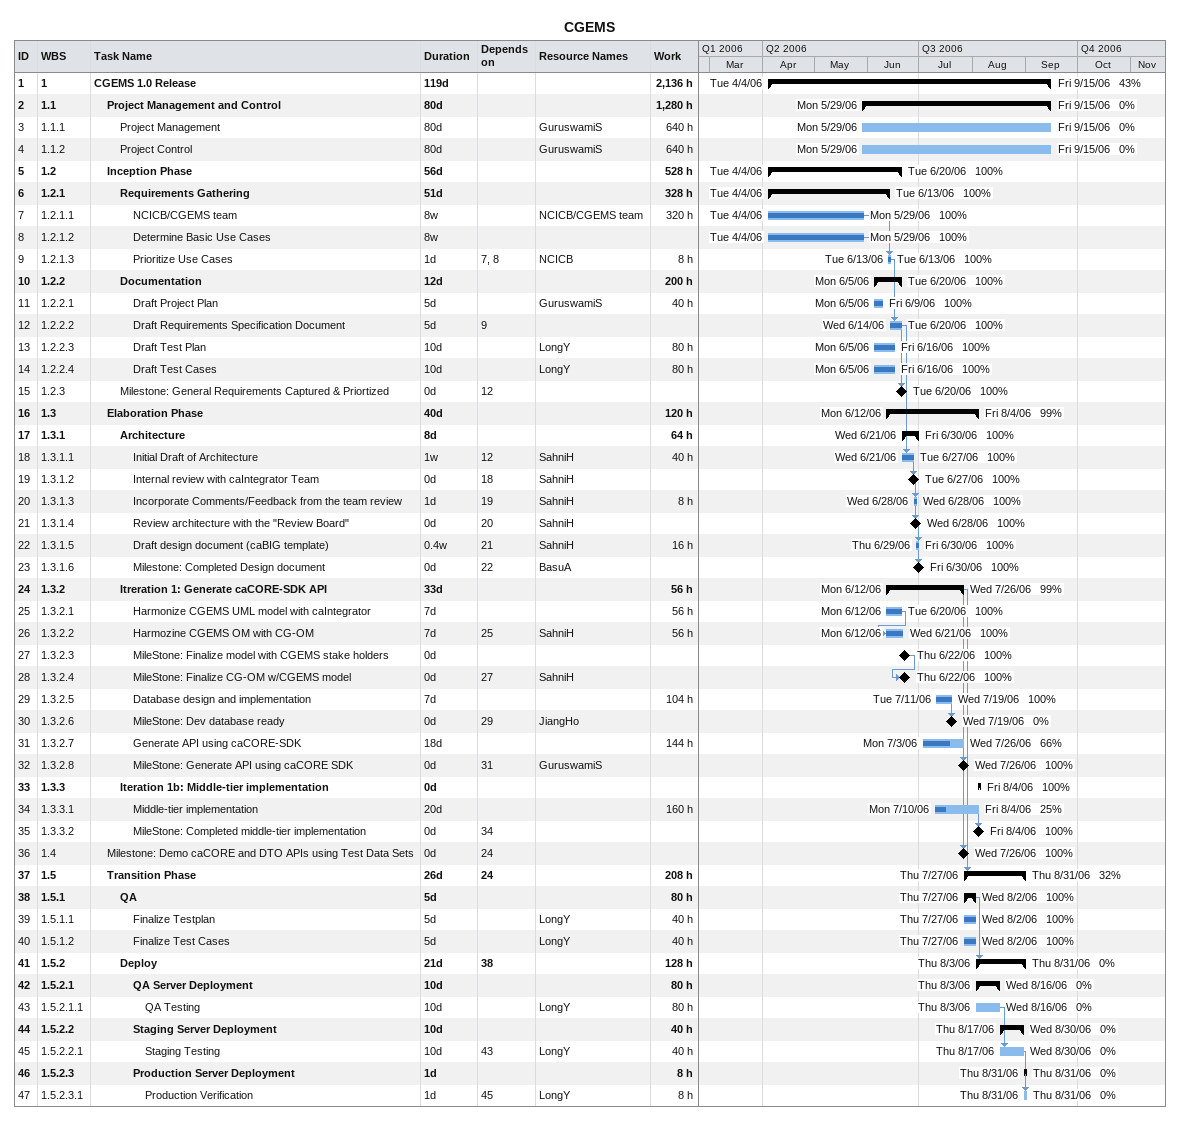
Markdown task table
CGEMS

| ID | WBS | Task | Duration | Start | Finish | Predecessors | Resources | % complete | Work (h) |
|---|---|---|---|---|---|---|---|---|---|
| 1 | 1 | **CGEMS 1.0 Release** | 119d | 2006-04-04 | 2006-09-15 |  |  | 43 | 2136 |
| 2 | 1.1 | **Project Management and Control** | 80d | 2006-05-29 | 2006-09-15 |  |  | 0 | 1280 |
| 3 | 1.1.1 | Project Management | 80d | 2006-05-29 | 2006-09-15 |  | GuruswamiS | 0 | 640 |
| 4 | 1.1.2 | Project Control | 80d | 2006-05-29 | 2006-09-15 |  | GuruswamiS | 0 | 640 |
| 5 | 1.2 | **Inception Phase** | 56d | 2006-04-04 | 2006-06-20 |  |  | 100 | 528 |
| 6 | 1.2.1 | **Requirements Gathering** | 51d | 2006-04-04 | 2006-06-13 |  |  | 100 | 328 |
| 7 | 1.2.1.1 | NCICB/CGEMS team | 8w | 2006-04-04 | 2006-05-29 |  | NCICB/CGEMS team | 100 | 320 |
| 8 | 1.2.1.2 | Determine Basic Use Cases | 8w | 2006-04-04 | 2006-05-29 |  |  | 100 |  |
| 9 | 1.2.1.3 | Prioritize Use Cases | 1d | 2006-06-13 | 2006-06-13 | 7, 8 | NCICB | 100 | 8 |
| 10 | 1.2.2 | **Documentation** | 12d | 2006-06-05 | 2006-06-20 |  |  | 100 | 200 |
| 11 | 1.2.2.1 | Draft Project Plan | 5d | 2006-06-05 | 2006-06-09 |  | GuruswamiS | 100 | 40 |
| 12 | 1.2.2.2 | Draft Requirements Specification Document | 5d | 2006-06-14 | 2006-06-20 | 9 |  | 100 |  |
| 13 | 1.2.2.3 | Draft Test Plan | 10d | 2006-06-05 | 2006-06-16 |  | LongY | 100 | 80 |
| 14 | 1.2.2.4 | Draft Test Cases | 10d | 2006-06-05 | 2006-06-16 |  | LongY | 100 | 80 |
| 15 | 1.2.3 | Milestone: General Requirements Captured & Priortized | 0d | 2006-06-20 | 2006-06-20 | 12 |  | 100 |  |
| 16 | 1.3 | **Elaboration Phase** | 40d | 2006-06-12 | 2006-08-04 |  |  | 99 | 120 |
| 17 | 1.3.1 | **Architecture** | 8d | 2006-06-21 | 2006-06-30 |  |  | 100 | 64 |
| 18 | 1.3.1.1 | Initial Draft of Architecture | 1w | 2006-06-21 | 2006-06-27 | 12 | SahniH | 100 | 40 |
| 19 | 1.3.1.2 | Internal review with caIntegrator Team | 0d | 2006-06-27 | 2006-06-27 | 18 | SahniH | 100 |  |
| 20 | 1.3.1.3 | Incorporate Comments/Feedback from the team review | 1d | 2006-06-28 | 2006-06-28 | 19 | SahniH | 100 | 8 |
| 21 | 1.3.1.4 | Review architecture with the "Review Board" | 0d | 2006-06-28 | 2006-06-28 | 20 | SahniH | 100 |  |
| 22 | 1.3.1.5 | Draft design document (caBIG template) | 0.4w | 2006-06-29 | 2006-06-30 | 21 | SahniH | 100 | 16 |
| 23 | 1.3.1.6 | Milestone: Completed Design document | 0d | 2006-06-30 | 2006-06-30 | 22 | BasuA | 100 |  |
| 24 | 1.3.2 | **Itreration 1: Generate caCORE-SDK API** | 33d | 2006-06-12 | 2006-07-26 |  |  | 99 | 56 |
| 25 | 1.3.2.1 | Harmonize CGEMS UML model with caIntegrator | 7d | 2006-06-12 | 2006-06-20 |  |  | 100 | 56 |
| 26 | 1.3.2.2 | Harmozine CGEMS OM with CG-OM | 7d | 2006-06-12 | 2006-06-21 | 25 | SahniH | 100 | 56 |
| 27 | 1.3.2.3 | MileStone: Finalize model with CGEMS stake holders | 0d | 2006-06-22 | 2006-06-22 |  |  | 100 |  |
| 28 | 1.3.2.4 | MileStone: Finalize CG-OM w/CGEMS model | 0d | 2006-06-22 | 2006-06-22 | 27 | SahniH | 100 |  |
| 29 | 1.3.2.5 | Database design and implementation | 7d | 2006-07-11 | 2006-07-19 |  |  | 100 | 104 |
| 30 | 1.3.2.6 | MileStone: Dev database ready | 0d | 2006-07-19 | 2006-07-19 | 29 | JiangHo | 0 |  |
| 31 | 1.3.2.7 | Generate API using caCORE-SDK | 18d | 2006-07-03 | 2006-07-26 |  |  | 66 | 144 |
| 32 | 1.3.2.8 | MileStone: Generate API using caCORE SDK | 0d | 2006-07-26 | 2006-07-26 | 31 | GuruswamiS | 100 |  |
| 33 | 1.3.3 | **Iteration 1b: Middle-tier implementation** | 0d | 2006-08-04 | 2006-08-04 |  |  | 100 |  |
| 34 | 1.3.3.1 | Middle-tier implementation | 20d | 2006-07-10 | 2006-08-04 |  |  | 25 | 160 |
| 35 | 1.3.3.2 | MileStone: Completed middle-tier implementation | 0d | 2006-08-04 | 2006-08-04 | 34 |  | 100 |  |
| 36 | 1.4 | Milestone: Demo caCORE and DTO APIs using Test Data Sets | 0d | 2006-07-26 | 2006-07-26 | 24 |  | 100 |  |
| 37 | 1.5 | **Transition Phase** | 26d | 2006-07-27 | 2006-08-31 | 24 |  | 32 | 208 |
| 38 | 1.5.1 | **QA** | 5d | 2006-07-27 | 2006-08-02 |  |  | 100 | 80 |
| 39 | 1.5.1.1 | Finalize Testplan | 5d | 2006-07-27 | 2006-08-02 |  | LongY | 100 | 40 |
| 40 | 1.5.1.2 | Finalize Test Cases | 5d | 2006-07-27 | 2006-08-02 |  | LongY | 100 | 40 |
| 41 | 1.5.2 | **Deploy** | 21d | 2006-08-03 | 2006-08-31 | 38 |  | 0 | 128 |
| 42 | 1.5.2.1 | **QA Server Deployment** | 10d | 2006-08-03 | 2006-08-16 |  |  | 0 | 80 |
| 43 | 1.5.2.1.1 | QA Testing | 10d | 2006-08-03 | 2006-08-16 |  | LongY | 0 | 80 |
| 44 | 1.5.2.2 | **Staging Server Deployment** | 10d | 2006-08-17 | 2006-08-30 |  |  | 0 | 40 |
| 45 | 1.5.2.2.1 | Staging Testing | 10d | 2006-08-17 | 2006-08-30 | 43 | LongY | 0 | 40 |
| 46 | 1.5.2.3 | **Production Server Deployment** | 1d | 2006-08-31 | 2006-08-31 |  |  | 0 | 8 |
| 47 | 1.5.2.3.1 | Production Verification | 1d | 2006-08-31 | 2006-08-31 | 45 | LongY | 0 | 8 |
